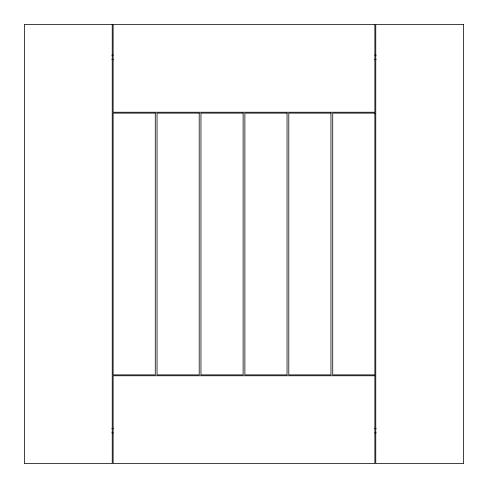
<?xml version="1.0" encoding="UTF-8"?>
<svg xmlns="http://www.w3.org/2000/svg" width="488" height="488" viewBox="0 0 488 488"><rect width="100%" height="100%" fill="white"/><g stroke="black" fill="none" stroke-linecap="round" stroke-linejoin="round"><path stroke-width="0.73" d="M111.764 55.144L113.289 55.144M374.711 55.144L376.236 55.144M111.764 59.536L113.289 59.536M374.711 59.536L376.236 59.536M111.764 428.464L113.289 428.464M374.711 428.464L376.236 428.464M111.764 432.856L113.289 432.856M374.711 432.856L376.236 432.856M112.24 24.4L24.4 24.4L24.4 463.6L112.24 463.6L112.24 24.4M374.882 24.4L113.118 24.4L113.118 112.24L374.882 112.24L374.882 24.4M463.6 24.4L375.76 24.4L375.76 463.6L463.6 463.6L463.6 24.4M155.282 113.118L113.118 113.118L113.118 374.882L155.282 374.882L155.282 113.118M199.202 113.118L157.038 113.118L157.038 374.882L199.202 374.882L199.202 113.118M243.122 113.118L200.958 113.118L200.958 374.882L243.122 374.882L243.122 113.118M287.042 113.118L244.878 113.118L244.878 374.882L287.042 374.882L287.042 113.118M330.962 113.118L288.798 113.118L288.798 374.882L330.962 374.882L330.962 113.118M374.882 113.118L332.718 113.118L332.718 374.882L374.882 374.882L374.882 113.118M374.882 375.76L113.118 375.76L113.118 463.6L374.882 463.6L374.882 375.76"/></g></svg>
